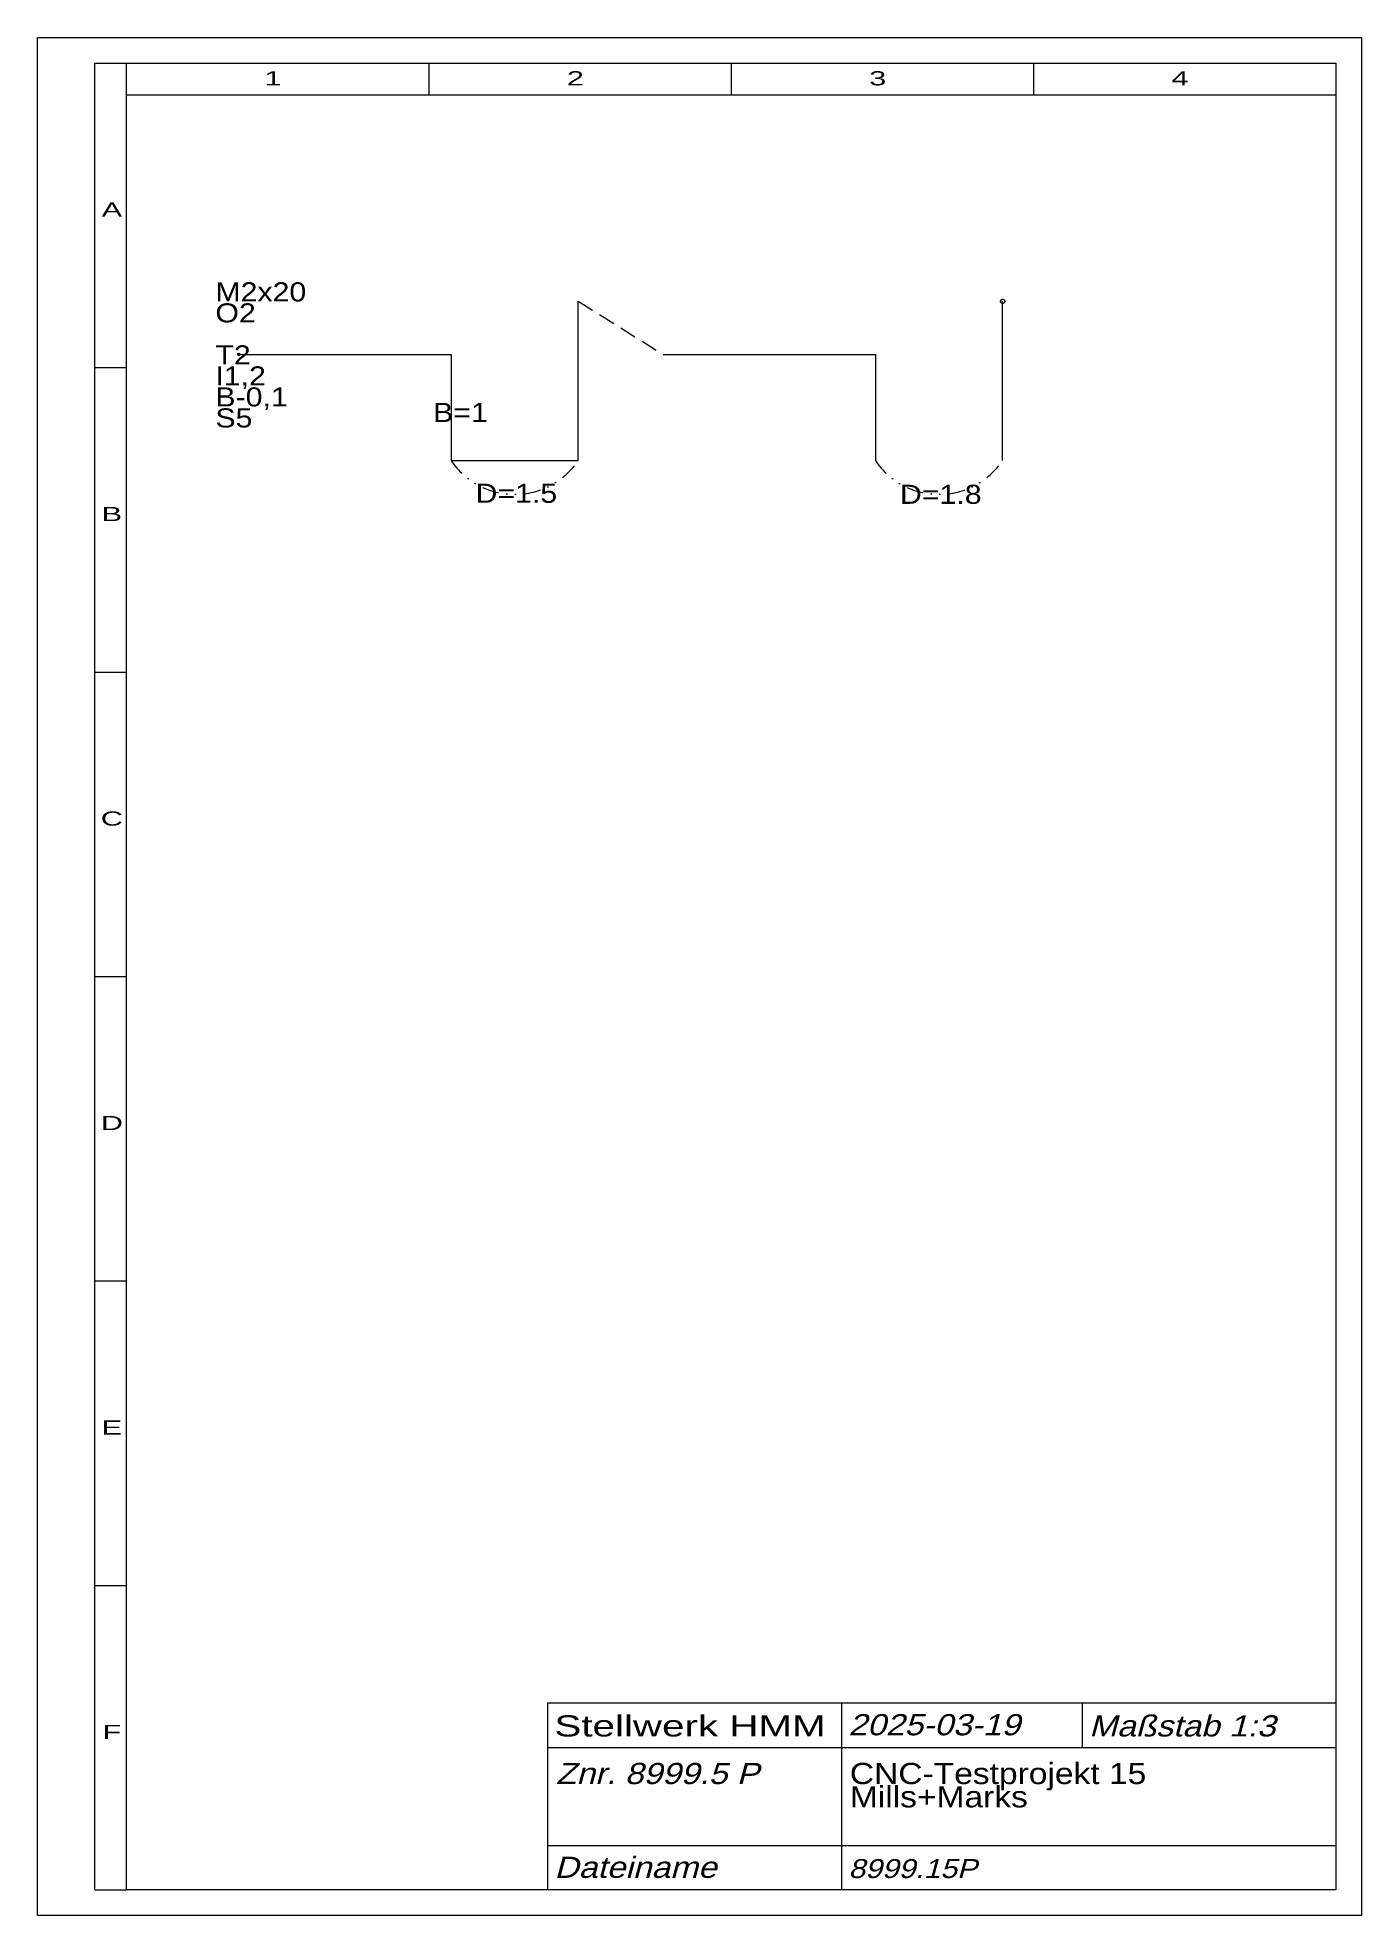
# Model space of a CAD drawing. Extents: x 3 to 627, y 3 to 888.
import ezdxf
from ezdxf.enums import TextEntityAlignment as Align

# ---------------------------------------------------------------- set-up
doc = ezdxf.new("R2010")
doc.units = 0
doc.header["$LTSCALE"] = 15.75
for name, pattern in [('DASHED', [0.75, 0.5, -0.25]), ('DIVIDE', [1.25, 0.5, -0.25, 0, -0.25, 0, -0.25]), ('PHANTOM', [2.5, 1.25, -0.25, 0.25, -0.25, 0.25, -0.25])]:
    doc.linetypes.add(name, pattern=pattern)
for name, color, linetype, lineweight in [('8999_15P', 34, 'CONTINUOUS', 13), ('BESCHRIFTUNG0', 7, 'CONTINUOUS', 25), ('HILFSLINIEN', 3, 'CONTINUOUS', 0), ('STANDARD', 7, 'CONTINUOUS', 0)]:
    doc.layers.add(name, color=color, linetype=linetype, lineweight=lineweight)
doc.styles.add('Arial', font='arial.ttf')

msp = doc.modelspace()

# ---------------------------------------------------------------- linework, layer by layer
at = {"layer": '8999_15P'}
for p, q in [((257.88, 688.69), (257.88, 763.69)), ((457.88, 688.69), (457.88, 763.69)), ((97.88, 738.69), (197.88, 738.69)), ((197.88, 738.69), (197.88, 688.69)), ((297.88, 738.69), (397.88, 738.69)), ((397.88, 738.69), (397.88, 688.69))]:
    msp.add_line(p, q, dxfattribs=at)
at = {"layer": '8999_15P', "linetype": 'DASHED'}
msp.add_line((257.88, 763.69), (297.88, 738.69), dxfattribs=at)
at = {"layer": '8999_15P', "linetype": 'PHANTOM'}
for centre, radius in [((457.88, 763.69), 1), ((97.88, 738.69), 0.5)]:
    msp.add_circle(centre, radius, dxfattribs=at)
at = {"layer": '8999_15P', "linetype": 'DIVIDE'}
for centre in [(227.88, 708.9), (427.88, 708.9)]:
    msp.add_arc(centre, 36.17, 213.96231, 326.03769, dxfattribs=at)
at = {"layer": 'HILFSLINIEN'}
msp.add_line((197.88, 688.69), (257.88, 688.69), dxfattribs=at)
at = {"layer": 'STANDARD'}
for p, q in [((3, 3), (3, 888)), ((3, 888), (627, 888)), ((627, 888), (627, 3)), ((30, 15), (30, 876)), ((30, 876), (45, 876)), ((45, 876), (615, 876)), ((45, 861), (45, 876)), ((187.5, 876), (187.5, 861)), ((330, 876), (330, 861)), ((472.5, 876), (472.5, 861)), ((615, 876), (615, 861)), ((45, 861), (615, 861)), ((45, 15), (45, 861)), ((615, 861), (615, 15)), ((30, 732.5), (45, 732.5)), ((30, 589), (45, 589)), ((615, 546.35), (615, 15.37)), ((30, 445.5), (45, 445.5)), ((30, 302), (45, 302)), ((30, 158.5), (45, 158.5)), ((30, 15), (45, 15)), ((615, 15), (45, 15)), ((627, 3), (3, 3))]:
    msp.add_line(p, q, dxfattribs=at)
at = {"layer": 'STANDARD', "lineweight": 0}
for p, q in [((243.32, 103.2), (615, 103.2)), ((243.32, 103.2), (243.32, 15)), ((381.92, 103.2), (381.92, 15)), ((495.32, 103.2), (495.32, 82.2)), ((243.32, 82.2), (615, 82.2)), ((243.32, 36), (615, 36))]:
    msp.add_line(p, q, dxfattribs=at)

# ---------------------------------------------------------------- texts
at = {"layer": '8999_15P', "linetype": 'DASHED', "style": 'Arial'}
for s, width, p in [('B=1', 1.135073, (189.43, 706.83)), ('D=1.5', 1.13509, (209.44, 668.73)), ('D=1.8', 1.13509, (409.49, 668.25))]:
    msp.add_text(s, height=9, dxfattribs=dict(at, width=width)).set_placement(p)
at = {"layer": '8999_15P', "insert": (86.82, 704.11), "char_height": 9, "attachment_point": 7, "line_spacing_factor": 0.66, "style": 'Arial'}
msp.add_mtext('\\W1.135081;M2x20\\PO2\\P\\PT2\\PI1,2\\PB-0,1\\PS5', dxfattribs=at)
at = {"layer": 'BESCHRIFTUNG0', "style": 'Arial', "width": 1.365378}
msp.add_text('Stellwerk HMM', height=9.975, dxfattribs=at).set_placement((246.6, 97.32), align=Align.TOP_LEFT)
at = {"layer": 'BESCHRIFTUNG0', "style": 'Arial', "oblique": 15}
for s, height, width, p in [('2025-03-19', 9.975, 1.135137, (385.2, 97.87)), ('Maßstab 1:3', 9.975, 1.134935, (498.6, 97.32)), ('Znr. 8999.5 P', 9.975, 1.134923, (247.26, 74.88)), ('Dateiname', 9.975, 1.135074, (246.6, 30.67)), ('8999.15P', 8.925, 1.134905, (385.21, 29.55))]:
    msp.add_text(s, height=height, dxfattribs=dict(at, width=width)).set_placement(p, align=Align.TOP_LEFT)
at = {"layer": 'BESCHRIFTUNG0', "insert": (385.86, 74.88), "char_height": 9.975, "attachment_point": 1, "line_spacing_factor": 0.66, "style": 'Arial'}
msp.add_mtext('\\W1.134984;CNC-Testprojekt 15\\PMills+Marks', dxfattribs=at)
at = {"layer": 'STANDARD', "style": 'Arial'}
for s, width, p in [('1', 1.547923, (114, 872.15)), ('2', 1.547922, (256.5, 872.15)), ('3', 1.547923, (399, 872.15)), ('4', 1.547923, (541.5, 872.15)), ('A', 1.547987, (38.03, 810.29)), ('B', 1.547987, (38.03, 666.79)), ('C', 1.548103, (38.03, 523.29)), ('D', 1.548104, (38.03, 379.79)), ('E', 1.547987, (38.03, 236.29)), ('F', 1.547769, (38.03, 92.79))]:
    msp.add_text(s, height=6.69, dxfattribs=dict(at, width=width)).set_placement(p, align=Align.TOP_CENTER)

doc.saveas('drawing.dxf')
